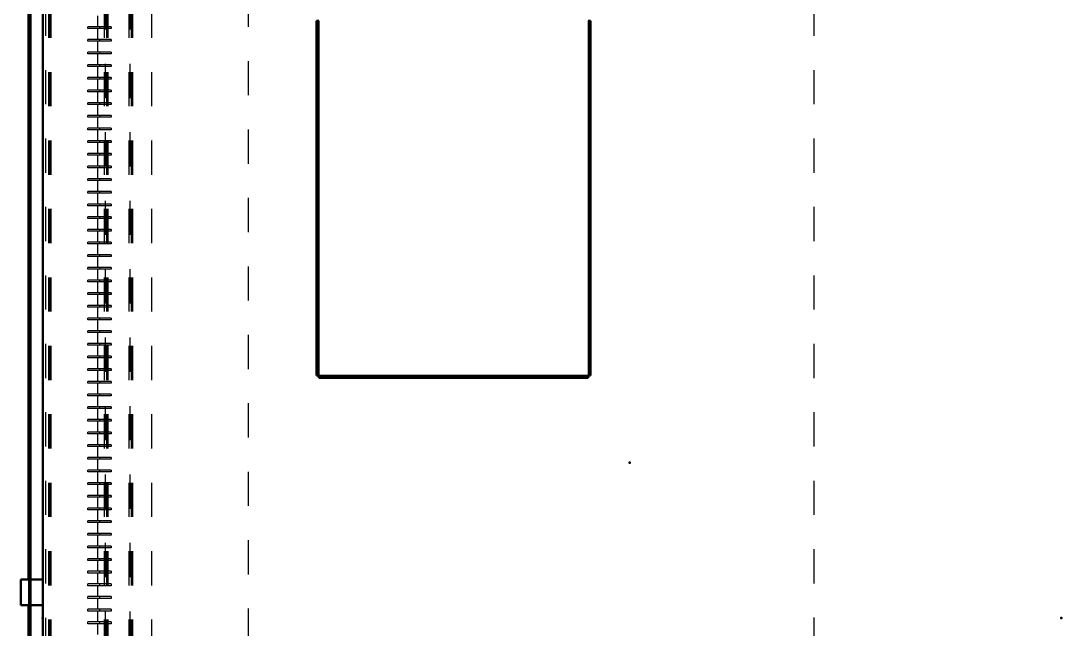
# Model space of a CAD drawing. Header units: inches. Extents: x -30.4 to 30.2, y -6.6 to 60.3.
# Drawn here: x -30.4 to 0, y 26.97 to 44.75 of the extents above; entities that cross this region are included whole.
import ezdxf

# ---------------------------------------------------------------- set-up
doc = ezdxf.new("R2010")
doc.units = ezdxf.units.IN
doc.header["$MEASUREMENT"] = 0
doc.linetypes.add('Dashed', pattern=[2, 1, -1])
for name, color, linetype, lineweight in [('2d ConnectionPoints', 7, 'Continuous', 50), ('AM_0', 7, 'Continuous', 50), ('AM_4', 3, 'Continuous', 25), ('AM_9', 6, 'Dashed', 25)]:
    doc.layers.add(name, color=color, linetype=linetype, lineweight=lineweight)

msp = doc.modelspace()

# ---------------------------------------------------------------- linework, layer by layer
at = {"layer": '2d ConnectionPoints'}
for p in [(-12.607, 31.835), (-29.763, 27.3), (0, 27.3)]:
    msp.add_point(p, dxfattribs=at)
at = {"layer": 'AM_0'}
for p, q in [((-29.764, 53.572), (-29.764, 4.492)), ((-30.181, 53.25), (-30.181, 28.425)), ((-30.147, 53.25), (-30.147, 28.425)), ((-21.693, 44.747), (-21.76, 44.747)), ((-21.76, 44.747), (-21.76, 34.383)), ((-21.726, 44.747), (-21.726, 34.383)), ((-13.828, 44.747), (-13.76, 44.747)), ((-13.794, 44.747), (-13.794, 34.383)), ((-13.76, 44.747), (-13.76, 34.383)), ((-21.693, 34.383), (-21.76, 34.383)), ((-21.692, 34.315), (-21.692, 34.382)), ((-13.828, 34.383), (-13.76, 34.383)), ((-13.828, 34.315), (-13.828, 34.382)), ((-13.828, 34.349), (-21.692, 34.349)), ((-13.828, 34.315), (-21.692, 34.315)), ((-30.404, 28.425), (-29.764, 28.425)), ((-30.404, 28.425), (-30.404, 27.675)), ((-30.404, 27.675), (-29.764, 27.675)), ((-30.181, 27.675), (-30.181, 0)), ((-30.147, 27.675), (-30.147, 4.492))]:
    msp.add_line(p, q, dxfattribs=at)
at = {"layer": 'AM_4'}
for p, q in [((-30.113, 53.25), (-30.113, 28.425)), ((-21.693, 44.747), (-21.693, 34.383)), ((-13.827, 44.747), (-13.827, 34.383)), ((-13.828, 34.382), (-21.692, 34.382)), ((-30.113, 27.675), (-30.113, 4.492))]:
    msp.add_line(p, q, dxfattribs=at)
at = {"layer": 'AM_9'}
for p, q in [((-23.761, 53.573), (-23.761, 6)), ((-29.683, 53.308), (-29.683, 4.492)), ((-29.596, 53.25), (-29.596, 6)), ((-29.562, 53.25), (-29.562, 6)), ((-29.528, 53.25), (-29.528, 6)), ((-27.964, 53.25), (-27.964, 4.492)), ((-27.93, 4.492), (-27.93, 53.25)), ((-27.896, 53.25), (-27.896, 4.492)), ((-27.862, 53.25), (-27.862, 6)), ((-27.244, 53.25), (-27.244, 6)), ((-27.21, 4.492), (-27.21, 53.25)), ((-27.176, 53.25), (-27.176, 4.492)), ((-27.142, 53.25), (-27.142, 4.492)), ((-26.585, 53.25), (-26.585, 4.492)), ((-7.228, 53.31), (-7.228, 4.578)), ((-28.161, 44.891), (-28.161, 44.572)), ((-27.764, 44.572), (-28.449, 44.572)), ((-28.449, 44.521), (-28.449, 44.572)), ((-27.764, 44.521), (-28.449, 44.521)), ((-28.161, 44.521), (-28.161, 44.202)), ((-28.101, 44.572), (-28.101, 44.521)), ((-27.764, 44.572), (-27.764, 44.521)), ((-28.449, 44.151), (-28.449, 44.202)), ((-27.764, 44.202), (-28.449, 44.202)), ((-27.764, 44.151), (-28.449, 44.151)), ((-28.161, 44.151), (-28.161, 43.832)), ((-28.101, 44.202), (-28.101, 44.151)), ((-27.764, 44.202), (-27.764, 44.151)), ((-27.764, 43.832), (-28.449, 43.832)), ((-28.449, 43.781), (-28.449, 43.832)), ((-28.101, 43.832), (-28.101, 43.781)), ((-27.764, 43.832), (-27.764, 43.781)), ((-27.764, 43.781), (-28.449, 43.781)), ((-28.161, 43.781), (-28.161, 43.462)), ((-28.449, 43.411), (-28.449, 43.462)), ((-27.764, 43.462), (-28.449, 43.462)), ((-27.764, 43.411), (-28.449, 43.411)), ((-28.161, 43.411), (-28.161, 43.092)), ((-28.101, 43.462), (-28.101, 43.411)), ((-27.764, 43.462), (-27.764, 43.411)), ((-27.764, 43.092), (-28.449, 43.092)), ((-28.449, 43.041), (-28.449, 43.092)), ((-27.764, 43.041), (-28.449, 43.041)), ((-28.161, 43.041), (-28.161, 42.722)), ((-28.101, 43.092), (-28.101, 43.041)), ((-27.764, 43.092), (-27.764, 43.041)), ((-27.764, 42.722), (-28.449, 42.722)), ((-28.449, 42.671), (-28.449, 42.722)), ((-27.764, 42.671), (-28.449, 42.671)), ((-28.161, 42.671), (-28.161, 42.352)), ((-28.101, 42.722), (-28.101, 42.671)), ((-27.764, 42.722), (-27.764, 42.671)), ((-28.449, 42.301), (-28.449, 42.352)), ((-27.764, 42.352), (-28.449, 42.352)), ((-27.764, 42.301), (-28.449, 42.301)), ((-28.161, 42.301), (-28.161, 41.982)), ((-28.101, 42.352), (-28.101, 42.301)), ((-27.764, 42.352), (-27.764, 42.301)), ((-28.449, 41.931), (-28.449, 41.982)), ((-27.764, 41.982), (-28.449, 41.982)), ((-28.101, 41.982), (-28.101, 41.931)), ((-27.764, 41.982), (-27.764, 41.931)), ((-27.764, 41.931), (-28.449, 41.931)), ((-28.161, 41.931), (-28.161, 41.612)), ((-28.449, 41.561), (-28.449, 41.612)), ((-27.764, 41.612), (-28.449, 41.612)), ((-27.764, 41.561), (-28.449, 41.561)), ((-28.161, 41.561), (-28.161, 41.242)), ((-28.101, 41.612), (-28.101, 41.561)), ((-27.764, 41.612), (-27.764, 41.561)), ((-28.449, 41.191), (-28.449, 41.242)), ((-27.764, 41.242), (-28.449, 41.242)), ((-27.764, 41.191), (-28.449, 41.191)), ((-28.161, 41.191), (-28.161, 40.872)), ((-28.101, 41.242), (-28.101, 41.191)), ((-27.764, 41.242), (-27.764, 41.191)), ((-27.764, 40.872), (-28.449, 40.872)), ((-28.449, 40.821), (-28.449, 40.872)), ((-27.764, 40.821), (-28.449, 40.821)), ((-28.161, 40.821), (-28.161, 40.502)), ((-28.101, 40.872), (-28.101, 40.821)), ((-27.764, 40.872), (-27.764, 40.821)), ((-28.449, 40.451), (-28.449, 40.502)), ((-27.764, 40.502), (-28.449, 40.502)), ((-27.764, 40.451), (-28.449, 40.451)), ((-28.161, 40.451), (-28.161, 40.132)), ((-28.101, 40.502), (-28.101, 40.451)), ((-27.764, 40.502), (-27.764, 40.451)), ((-28.449, 40.081), (-28.449, 40.132)), ((-27.764, 40.132), (-28.449, 40.132)), ((-27.764, 40.081), (-28.449, 40.081)), ((-28.161, 40.081), (-28.161, 39.762)), ((-28.101, 40.132), (-28.101, 40.081)), ((-27.764, 40.132), (-27.764, 40.081)), ((-28.449, 39.711), (-28.449, 39.762)), ((-27.764, 39.762), (-28.449, 39.762)), ((-27.764, 39.711), (-28.449, 39.711)), ((-28.161, 39.711), (-28.161, 39.392)), ((-28.101, 39.762), (-28.101, 39.711)), ((-27.764, 39.762), (-27.764, 39.711)), ((-28.449, 39.341), (-28.449, 39.392)), ((-27.764, 39.392), (-28.449, 39.392)), ((-27.764, 39.341), (-28.449, 39.341)), ((-28.161, 39.341), (-28.161, 39.022)), ((-28.101, 39.392), (-28.101, 39.341)), ((-27.764, 39.392), (-27.764, 39.341)), ((-27.764, 39.022), (-28.449, 39.022)), ((-28.449, 38.971), (-28.449, 39.022)), ((-27.764, 38.971), (-28.449, 38.971)), ((-28.161, 38.971), (-28.161, 38.652)), ((-28.101, 39.022), (-28.101, 38.971)), ((-27.764, 39.022), (-27.764, 38.971)), ((-27.764, 38.652), (-28.449, 38.652)), ((-28.449, 38.601), (-28.449, 38.652)), ((-28.101, 38.652), (-28.101, 38.601)), ((-27.764, 38.652), (-27.764, 38.601)), ((-27.764, 38.601), (-28.449, 38.601)), ((-28.161, 38.601), (-28.161, 38.282)), ((-27.764, 38.282), (-28.449, 38.282)), ((-28.449, 38.231), (-28.449, 38.282)), ((-27.764, 38.231), (-28.449, 38.231)), ((-28.161, 38.231), (-28.161, 37.912)), ((-28.101, 38.282), (-28.101, 38.231)), ((-27.764, 38.282), (-27.764, 38.231)), ((-27.764, 37.912), (-28.449, 37.912)), ((-28.449, 37.861), (-28.449, 37.912)), ((-27.764, 37.861), (-28.449, 37.861)), ((-28.161, 37.861), (-28.161, 37.542)), ((-28.101, 37.912), (-28.101, 37.861)), ((-27.764, 37.912), (-27.764, 37.861)), ((-28.449, 37.491), (-28.449, 37.542)), ((-27.764, 37.542), (-28.449, 37.542)), ((-27.764, 37.491), (-28.449, 37.491)), ((-28.161, 37.491), (-28.161, 37.172)), ((-28.101, 37.542), (-28.101, 37.491)), ((-27.764, 37.542), (-27.764, 37.491)), ((-28.449, 37.121), (-28.449, 37.172)), ((-27.764, 37.172), (-28.449, 37.172)), ((-27.764, 37.121), (-28.449, 37.121)), ((-28.161, 37.121), (-28.161, 36.802)), ((-28.101, 37.172), (-28.101, 37.121)), ((-27.764, 37.172), (-27.764, 37.121)), ((-27.764, 36.802), (-28.449, 36.802)), ((-28.449, 36.751), (-28.449, 36.802)), ((-28.101, 36.802), (-28.101, 36.751)), ((-27.764, 36.802), (-27.764, 36.751)), ((-27.764, 36.751), (-28.449, 36.751)), ((-28.161, 36.751), (-28.161, 36.432)), ((-27.764, 36.432), (-28.449, 36.432)), ((-28.449, 36.381), (-28.449, 36.432)), ((-27.764, 36.381), (-28.449, 36.381)), ((-28.161, 36.381), (-28.161, 36.062)), ((-28.101, 36.432), (-28.101, 36.381)), ((-27.764, 36.432), (-27.764, 36.381)), ((-28.449, 36.011), (-28.449, 36.062)), ((-27.764, 36.062), (-28.449, 36.062)), ((-27.764, 36.011), (-28.449, 36.011)), ((-28.161, 36.011), (-28.161, 35.692)), ((-28.101, 36.062), (-28.101, 36.011)), ((-27.764, 36.062), (-27.764, 36.011)), ((-28.449, 35.641), (-28.449, 35.692)), ((-27.764, 35.692), (-28.449, 35.692)), ((-27.764, 35.641), (-28.449, 35.641)), ((-28.161, 35.641), (-28.161, 35.322)), ((-28.101, 35.692), (-28.101, 35.641)), ((-27.764, 35.692), (-27.764, 35.641)), ((-28.449, 35.271), (-28.449, 35.322)), ((-27.764, 35.322), (-28.449, 35.322)), ((-27.764, 35.271), (-28.449, 35.271)), ((-28.161, 35.271), (-28.161, 34.952)), ((-28.101, 35.322), (-28.101, 35.271)), ((-27.764, 35.322), (-27.764, 35.271)), ((-28.449, 34.901), (-28.449, 34.952)), ((-27.764, 34.952), (-28.449, 34.952)), ((-27.764, 34.901), (-28.449, 34.901)), ((-28.161, 34.901), (-28.161, 34.582)), ((-28.101, 34.952), (-28.101, 34.901)), ((-27.764, 34.952), (-27.764, 34.901)), ((-28.449, 34.531), (-28.449, 34.582)), ((-27.764, 34.582), (-28.449, 34.582)), ((-27.764, 34.531), (-28.449, 34.531)), ((-28.161, 34.531), (-28.161, 34.212)), ((-28.101, 34.582), (-28.101, 34.531)), ((-27.764, 34.582), (-27.764, 34.531)), ((-28.449, 34.161), (-28.449, 34.212)), ((-27.764, 34.212), (-28.449, 34.212)), ((-27.764, 34.161), (-28.449, 34.161)), ((-28.161, 34.161), (-28.161, 33.842)), ((-28.101, 34.212), (-28.101, 34.161)), ((-27.764, 34.212), (-27.764, 34.161)), ((-27.764, 33.842), (-28.449, 33.842)), ((-28.449, 33.791), (-28.449, 33.842)), ((-27.764, 33.791), (-28.449, 33.791)), ((-28.161, 33.791), (-28.161, 33.472)), ((-28.101, 33.842), (-28.101, 33.791)), ((-27.764, 33.842), (-27.764, 33.791)), ((-28.449, 33.421), (-28.449, 33.472)), ((-27.764, 33.472), (-28.449, 33.472)), ((-28.101, 33.472), (-28.101, 33.421)), ((-27.764, 33.472), (-27.764, 33.421)), ((-27.764, 33.421), (-28.449, 33.421)), ((-28.161, 33.421), (-28.161, 33.102)), ((-27.764, 33.102), (-28.449, 33.102)), ((-28.449, 33.051), (-28.449, 33.102)), ((-27.764, 33.051), (-28.449, 33.051)), ((-28.161, 33.051), (-28.161, 32.732)), ((-28.101, 33.102), (-28.101, 33.051)), ((-27.764, 33.102), (-27.764, 33.051)), ((-28.449, 32.681), (-28.449, 32.732)), ((-27.764, 32.732), (-28.449, 32.732)), ((-27.764, 32.681), (-28.449, 32.681)), ((-28.161, 32.681), (-28.161, 32.362)), ((-28.101, 32.732), (-28.101, 32.681)), ((-27.764, 32.732), (-27.764, 32.681)), ((-28.449, 32.311), (-28.449, 32.362)), ((-27.764, 32.362), (-28.449, 32.362)), ((-27.764, 32.311), (-28.449, 32.311)), ((-28.161, 32.311), (-28.161, 31.992)), ((-28.101, 32.362), (-28.101, 32.311)), ((-27.764, 32.362), (-27.764, 32.311)), ((-28.449, 31.941), (-28.449, 31.992)), ((-27.764, 31.992), (-28.449, 31.992)), ((-27.764, 31.941), (-28.449, 31.941)), ((-28.161, 31.941), (-28.161, 31.622)), ((-28.101, 31.992), (-28.101, 31.941)), ((-27.764, 31.992), (-27.764, 31.941)), ((-27.764, 31.622), (-28.449, 31.622)), ((-28.449, 31.571), (-28.449, 31.622)), ((-28.101, 31.622), (-28.101, 31.571)), ((-27.764, 31.622), (-27.764, 31.571)), ((-27.764, 31.571), (-28.449, 31.571)), ((-28.161, 31.571), (-28.161, 31.252)), ((-28.449, 31.201), (-28.449, 31.252)), ((-27.764, 31.252), (-28.449, 31.252)), ((-27.764, 31.201), (-28.449, 31.201)), ((-28.161, 31.201), (-28.161, 30.882)), ((-28.101, 31.252), (-28.101, 31.201)), ((-27.764, 31.252), (-27.764, 31.201)), ((-28.449, 30.831), (-28.449, 30.882)), ((-27.764, 30.882), (-28.449, 30.882)), ((-27.764, 30.831), (-28.449, 30.831)), ((-28.161, 30.831), (-28.161, 30.512)), ((-28.101, 30.882), (-28.101, 30.831)), ((-27.764, 30.882), (-27.764, 30.831)), ((-28.449, 30.461), (-28.449, 30.512)), ((-27.764, 30.512), (-28.449, 30.512)), ((-27.764, 30.461), (-28.449, 30.461)), ((-28.161, 30.461), (-28.161, 30.142)), ((-28.101, 30.512), (-28.101, 30.461)), ((-27.764, 30.512), (-27.764, 30.461)), ((-27.764, 30.142), (-28.449, 30.142)), ((-28.449, 30.091), (-28.449, 30.142)), ((-28.101, 30.142), (-28.101, 30.091)), ((-27.764, 30.142), (-27.764, 30.091)), ((-27.764, 30.091), (-28.449, 30.091)), ((-28.161, 30.091), (-28.161, 29.772)), ((-28.449, 29.721), (-28.449, 29.772)), ((-27.764, 29.772), (-28.449, 29.772)), ((-27.764, 29.721), (-28.449, 29.721)), ((-28.161, 29.721), (-28.161, 29.402)), ((-28.101, 29.772), (-28.101, 29.721)), ((-27.764, 29.772), (-27.764, 29.721)), ((-28.449, 29.351), (-28.449, 29.402)), ((-27.764, 29.402), (-28.449, 29.402)), ((-27.764, 29.351), (-28.449, 29.351)), ((-28.161, 29.351), (-28.161, 29.032)), ((-28.101, 29.402), (-28.101, 29.351)), ((-27.764, 29.402), (-27.764, 29.351)), ((-27.764, 29.032), (-28.449, 29.032)), ((-28.449, 28.981), (-28.449, 29.032)), ((-27.764, 28.981), (-28.449, 28.981)), ((-28.161, 28.981), (-28.161, 28.662)), ((-28.101, 29.032), (-28.101, 28.981)), ((-27.764, 29.032), (-27.764, 28.981)), ((-28.449, 28.611), (-28.449, 28.662)), ((-27.764, 28.662), (-28.449, 28.662)), ((-27.764, 28.611), (-28.449, 28.611)), ((-28.161, 28.611), (-28.161, 28.292)), ((-28.101, 28.662), (-28.101, 28.611)), ((-27.764, 28.662), (-27.764, 28.611)), ((-30.181, 28.425), (-30.181, 27.675)), ((-30.147, 28.425), (-30.147, 27.675)), ((-30.113, 28.425), (-30.113, 27.675)), ((-28.449, 28.241), (-28.449, 28.292)), ((-27.764, 28.292), (-28.449, 28.292)), ((-28.101, 28.292), (-28.101, 28.241)), ((-27.764, 28.292), (-27.764, 28.241)), ((-27.764, 28.241), (-28.449, 28.241)), ((-28.161, 28.241), (-28.161, 27.922)), ((-27.764, 27.922), (-28.449, 27.922)), ((-28.449, 27.871), (-28.449, 27.922)), ((-27.764, 27.871), (-28.449, 27.871)), ((-28.161, 27.871), (-28.161, 27.552)), ((-28.101, 27.922), (-28.101, 27.871)), ((-27.764, 27.922), (-27.764, 27.871)), ((-27.764, 27.552), (-28.449, 27.552)), ((-28.449, 27.501), (-28.449, 27.552)), ((-27.764, 27.501), (-28.449, 27.501)), ((-28.161, 27.501), (-28.161, 27.182)), ((-28.101, 27.552), (-28.101, 27.501)), ((-27.764, 27.552), (-27.764, 27.501)), ((-28.449, 27.131), (-28.449, 27.182)), ((-27.764, 27.182), (-28.449, 27.182)), ((-27.764, 27.131), (-28.449, 27.131)), ((-28.161, 27.131), (-28.161, 26.812)), ((-28.101, 27.182), (-28.101, 27.131)), ((-27.764, 27.182), (-27.764, 27.131))]:
    msp.add_line(p, q, dxfattribs=at)

doc.saveas('drawing.dxf')
